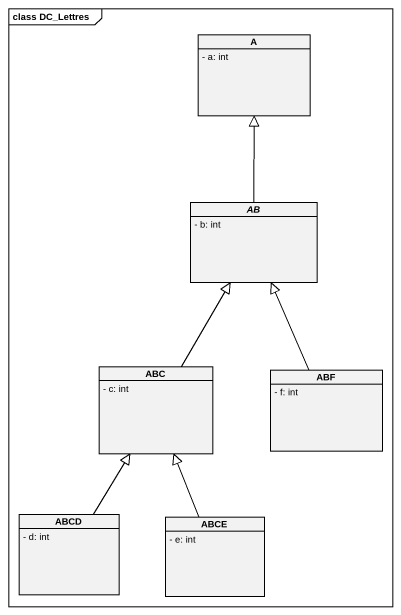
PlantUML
@startuml
mainframe class DC_Lettres
hide circle
hide empty members
skinparam classAttributeIconSize 0
class A {
  - a: int
}
abstract class AB {
  - b: int
}
class ABC {
  - c: int
}
class ABF {
  - f: int
}
class ABCD {
  - d: int
}
class ABCE {
  - e: int
}
AB -up-|> A
ABC -up-|> AB
ABF -up-|> AB
ABCD -up-|> ABC
ABCE -up-|> ABC
@enduml
